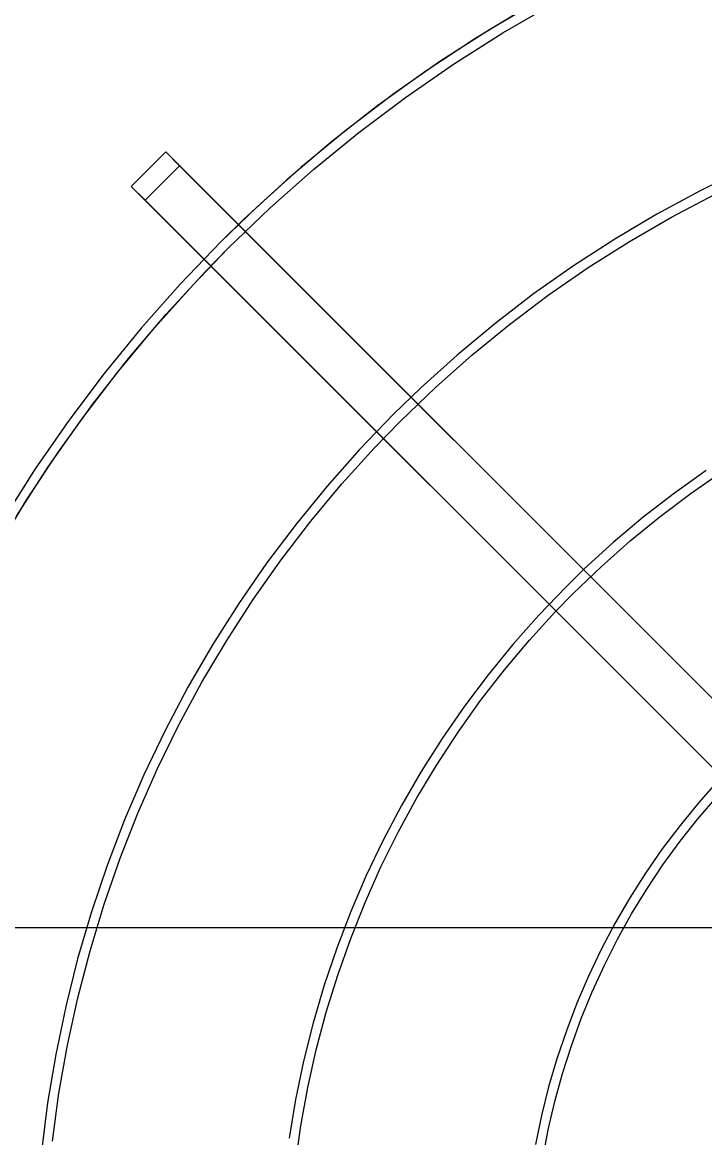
# Model space of a CAD drawing. Header units: millimetres. Extents: x -22227 to 20164, y 15335 to 61747.
# Drawn here: x -8071.9 to -7932.1, y 59476.1 to 59704.7 of the extents above; entities that cross this region are included whole.
import ezdxf

# ---------------------------------------------------------------- set-up
doc = ezdxf.new("R2010")
doc.units = ezdxf.units.MM
for name, color, linetype, lineweight in [('A-ANNO-DIMS', 7, 'Continuous', 9), ('A-ANNO-DIMS-170', 7, 'Continuous', 9), ('M-EQPM', 7, 'Continuous', 5)]:
    doc.layers.add(name, color=color, linetype=linetype, lineweight=lineweight)
doc.styles.add('Arial_2', font='arial.ttf', dxfattribs={"width": 0.8, "height": 340})
doc.dimstyles.new('AK_DIM_2_0_Arial', dxfattribs={"dimscale": 304.8, "dimtxt": 346.888196, "dimasz": 0.278871, "dimexe": 0.557743, "dimexo": 0.557743, "dimgap": 0.055774, "dimtad": 1, "dimdec": 0, "dimzin": 0, "dimdsep": 46, "dimtxsty": 'Arial_2', "dimblk1": 'OBLIQUE', "dimblk2": 'OBLIQUE', "dimsah": 1, "dimcen": 0.09, "dimadec": 0, "dimazin": 0, "dimtfac": 1, "dimtdec": 4, "dimtix": 1, "dimtmove": 0, "dimatfit": 3, "dimfxl": 1, "dimtvp": 1, "dimtolj": 1, "dimtzin": 0, "dimarcsym": 2})

# ---------------------------------------------------------------- blocks, each defined once
blk = doc.blocks.new('DanNong_VRV_1 QUẠT - OD-A-12_1-2147179-MẶT BẰNG BỐ TRÍ THIẾT BỊ')
at = {"layer": 'M-EQPM'}
for p, q in [((-178.72, 412.38), (-171.65, 419.45)), ((-171.65, 419.45), (-178.72, 412.38)), ((-171.65, 419.45), (20.68, 227.11)), ((-168.82, 416.62), (-171.65, 419.45)), ((-168.82, 416.62), (-175.9, 409.55)), ((-168.82, 416.62), (-175.9, 409.55)), ((20.68, 227.11), (-168.82, 416.62)), ((-178.72, 412.38), (-175.9, 409.55)), ((13.61, 220.04), (-178.72, 412.38)), ((-175.9, 409.55), (13.61, 220.04))]:
    blk.add_line(p, q, dxfattribs=at)
at = {"layer": 'M-EQPM', "flags": 128}
for points in [[(-98.05, 448.87), (-108.36, 442.64), (-118.4, 436), (-128.17, 428.97), (-137.66, 421.55), (-146.83, 413.76), (-155.69, 405.61), (-160.34, 401.06)], [(-98.05, 448.87), (-108.36, 442.64), (-118.4, 436), (-128.17, 428.97), (-137.66, 421.55), (-146.83, 413.76), (-155.69, 405.61), (-160.34, 401.06)], [(-94.76, 450.74), (-105.14, 444.64), (-115.27, 438.13), (-125.13, 431.22), (-134.7, 423.93), (-143.98, 416.25), (-152.94, 408.21), (-160.34, 401.06)], [(-158.92, 399.65), (-150.3, 407.93), (-141.35, 415.87), (-132.09, 423.44), (-122.54, 430.63), (-112.71, 437.44), (-102.61, 443.84), (-92.26, 449.84)], [(-158.92, 399.65), (-150.3, 407.93), (-141.35, 415.87), (-132.09, 423.44), (-122.54, 430.63), (-112.71, 437.44), (-102.61, 443.84), (-92.26, 449.84)], [(-158.92, 399.65), (-150.3, 407.93), (-141.35, 415.87), (-132.09, 423.44), (-122.54, 430.63), (-112.71, 437.44), (-102.61, 443.84), (-92.26, 449.84)], [(83.91, 437.25), (73.93, 438.31), (63.91, 438.96), (53.87, 439.22), (43.84, 439.07), (33.81, 438.53), (23.82, 437.58), (13.87, 436.23), (3.98, 434.49), (-5.83, 432.35), (-15.54, 429.82), (-25.15, 426.91), (-34.63, 423.61), (-43.98, 419.94), (-53.17, 415.9), (-62.19, 411.49), (-71.02, 406.72), (-79.66, 401.61), (-88.09, 396.15), (-96.29, 390.37), (-104.26, 384.25), (-111.97, 377.83), (-119.42, 371.1), (-124.98, 365.71)], [(-123.57, 364.29), (-116.39, 371.19), (-108.94, 377.8), (-101.23, 384.1), (-93.27, 390.09), (-85.08, 395.76), (-76.67, 401.1), (-68.05, 406.09), (-59.25, 410.74), (-50.26, 415.03), (-41.11, 418.96), (-31.8, 422.52), (-22.37, 425.7), (-12.81, 428.5), (-3.15, 430.92), (6.6, 432.96), (16.42, 434.6), (26.3, 435.84), (36.23, 436.69), (46.18, 437.14), (56.14, 437.2), (66.09, 436.85), (76.02, 436.11), (85.91, 434.97)], [(-160.34, 401.06), (-168.68, 392.38), (-176.67, 383.37), (-184.29, 374.05), (-191.53, 364.43), (-198.38, 354.53), (-204.83, 344.37)], [(-160.34, 401.06), (-168.68, 392.38), (-176.67, 383.37), (-184.29, 374.05), (-191.53, 364.43), (-198.38, 354.53), (-204.83, 344.37)], [(-160.34, 401.06), (-168.68, 392.38), (-176.67, 383.37), (-184.29, 374.05), (-191.53, 364.43), (-198.38, 354.53), (-204.83, 344.37)], [(-206.41, 337.78), (-200.22, 348.01), (-193.63, 357.99), (-186.65, 367.7), (-179.28, 377.12), (-171.54, 386.23), (-163.44, 395.03), (-158.92, 399.65)], [(-206.41, 337.78), (-200.22, 348.01), (-193.63, 357.99), (-186.65, 367.7), (-179.28, 377.12), (-171.54, 386.23), (-163.44, 395.03), (-158.92, 399.65)], [(-202.2, 344.84), (-195.73, 354.9), (-188.87, 364.7), (-181.62, 374.21), (-173.99, 383.42), (-166, 392.32), (-158.92, 399.65)], [(-60.91, 354.17), (-67.45, 349.51), (-73.81, 344.58), (-79.96, 339.4), (-85.9, 333.99), (-89.63, 330.35)], [(-88.21, 328.94), (-82.47, 334.45), (-76.52, 339.73), (-70.36, 344.77), (-64, 349.56), (-57.45, 354.09), (-50.73, 358.35), (-43.85, 362.34), (-36.81, 366.06), (-29.62, 369.49), (-22.31, 372.63), (-14.88, 375.47), (-7.33, 378.01), (0.3, 380.26), (8.02, 382.19), (15.82, 383.81), (23.67, 385.12), (31.56, 386.12), (39.5, 386.8), (47.45, 387.16), (55.41, 387.2), (63.36, 386.93), (71.3, 386.33), (79.2, 385.42)], [(-124.98, 365.71), (-131.94, 358.47), (-138.6, 350.96), (-144.95, 343.18), (-150.99, 335.16), (-156.71, 326.91), (-162.09, 318.43), (-167.12, 309.75), (-171.8, 300.87), (-176.13, 291.81), (-180.09, 282.58), (-183.68, 273.2), (-186.89, 263.69), (-189.71, 254.06), (-192.15, 244.32), (-194.2, 234.49), (-195.85, 224.59), (-197.11, 214.63)], [(-194.86, 216.72), (-193.53, 226.59), (-191.8, 236.39), (-189.67, 246.12), (-187.17, 255.76), (-184.27, 265.29), (-181, 274.7), (-177.36, 283.97), (-173.34, 293.08), (-168.97, 302.03), (-164.24, 310.8), (-159.17, 319.36), (-153.75, 327.72), (-148.01, 335.86), (-141.95, 343.76), (-135.57, 351.41), (-128.89, 358.8), (-123.57, 364.29)], [(-89.63, 330.35), (-95.2, 324.55), (-100.53, 318.54), (-105.62, 312.31), (-110.46, 305.89), (-115.03, 299.28), (-119.34, 292.49), (-123.37, 285.54), (-127.12, 278.43), (-130.59, 271.17), (-133.76, 263.78), (-136.63, 256.28), (-139.2, 248.66), (-141.46, 240.94), (-143.42, 233.14), (-145.06, 225.27), (-146.38, 217.34)], [(-145.08, 211.99), (-143.97, 219.87), (-142.54, 227.71), (-140.81, 235.47), (-138.76, 243.17), (-136.41, 250.77), (-133.76, 258.27), (-130.81, 265.67), (-127.57, 272.94), (-124.04, 280.07), (-120.22, 287.06), (-116.13, 293.88), (-111.77, 300.54), (-107.15, 307.02), (-102.27, 313.31), (-97.14, 319.4), (-91.78, 325.28), (-88.21, 328.94)], [(-54.27, 295), (-58.46, 290.64), (-62.46, 286.12), (-66.29, 281.45), (-69.92, 276.62), (-73.36, 271.65), (-76.59, 266.56), (-79.62, 261.33), (-82.44, 255.99), (-85.04, 250.54), (-87.42, 244.99), (-89.58, 239.35), (-91.51, 233.62), (-93.21, 227.83), (-94.68, 221.97), (-95.91, 216.06)], [(-94.4, 213.16), (-93.28, 219.02), (-91.94, 224.82), (-90.36, 230.57), (-88.55, 236.25), (-86.52, 241.85), (-84.26, 247.36), (-81.79, 252.79), (-79.1, 258.1), (-76.2, 263.31), (-73.09, 268.4), (-69.78, 273.36), (-66.28, 278.18), (-62.59, 282.86), (-58.71, 287.38), (-54.66, 291.75), (-52.86, 293.58)]]:
    blk.add_lwpolyline(points, dxfattribs=at)
blk = doc.blocks.new('DanNong_VRV_1 QUẠT - OD-A-12_1-V175-MẶT BẰNG BỐ TRÍ THIẾT BỊ')
at = {"layer": 'M-EQPM'}
for p, q in [((-178.72, 412.38), (-171.65, 419.45)), ((-171.65, 419.45), (-178.72, 412.38)), ((-178.72, 412.38), (-171.65, 419.45)), ((-171.65, 419.45), (-178.72, 412.38)), ((-171.65, 419.45), (20.68, 227.11)), ((-168.82, 416.62), (-171.65, 419.45)), ((-171.65, 419.45), (20.68, 227.11)), ((-168.82, 416.62), (-171.65, 419.45)), ((-168.82, 416.62), (-175.9, 409.55)), ((-168.82, 416.62), (-175.9, 409.55)), ((-168.82, 416.62), (-175.9, 409.55)), ((-168.82, 416.62), (-175.9, 409.55)), ((20.68, 227.11), (-168.82, 416.62)), ((20.68, 227.11), (-168.82, 416.62)), ((-178.72, 412.38), (-175.9, 409.55)), ((13.61, 220.04), (-178.72, 412.38)), ((-178.72, 412.38), (-175.9, 409.55)), ((13.61, 220.04), (-178.72, 412.38)), ((-175.9, 409.55), (13.61, 220.04)), ((-175.9, 409.55), (13.61, 220.04))]:
    blk.add_line(p, q, dxfattribs=at)
at = {"layer": 'M-EQPM', "flags": 128}
for points in [[(-98.05, 448.87), (-108.36, 442.64), (-118.4, 436), (-128.17, 428.97), (-137.66, 421.55), (-146.83, 413.76), (-155.69, 405.61), (-160.34, 401.06)], [(-98.05, 448.87), (-108.36, 442.64), (-118.4, 436), (-128.17, 428.97), (-137.66, 421.55), (-146.83, 413.76), (-155.69, 405.61), (-160.34, 401.06)], [(-98.05, 448.87), (-108.36, 442.64), (-118.4, 436), (-128.17, 428.97), (-137.66, 421.55), (-146.83, 413.76), (-155.69, 405.61), (-160.34, 401.06)], [(-98.05, 448.87), (-108.36, 442.64), (-118.4, 436), (-128.17, 428.97), (-137.66, 421.55), (-146.83, 413.76), (-155.69, 405.61), (-160.34, 401.06)], [(-94.76, 450.74), (-105.14, 444.64), (-115.27, 438.13), (-125.13, 431.22), (-134.7, 423.93), (-143.98, 416.25), (-152.94, 408.21), (-160.34, 401.06)], [(-94.76, 450.74), (-105.14, 444.64), (-115.27, 438.13), (-125.13, 431.22), (-134.7, 423.93), (-143.98, 416.25), (-152.94, 408.21), (-160.34, 401.06)], [(-158.92, 399.65), (-150.3, 407.93), (-141.35, 415.87), (-132.09, 423.44), (-122.54, 430.63), (-112.71, 437.44), (-102.61, 443.84), (-92.26, 449.84)], [(-158.92, 399.65), (-150.3, 407.93), (-141.35, 415.87), (-132.09, 423.44), (-122.54, 430.63), (-112.71, 437.44), (-102.61, 443.84), (-92.26, 449.84)], [(-158.92, 399.65), (-150.3, 407.93), (-141.35, 415.87), (-132.09, 423.44), (-122.54, 430.63), (-112.71, 437.44), (-102.61, 443.84), (-92.26, 449.84)], [(-158.92, 399.65), (-150.3, 407.93), (-141.35, 415.87), (-132.09, 423.44), (-122.54, 430.63), (-112.71, 437.44), (-102.61, 443.84), (-92.26, 449.84)], [(-158.92, 399.65), (-150.3, 407.93), (-141.35, 415.87), (-132.09, 423.44), (-122.54, 430.63), (-112.71, 437.44), (-102.61, 443.84), (-92.26, 449.84)], [(-158.92, 399.65), (-150.3, 407.93), (-141.35, 415.87), (-132.09, 423.44), (-122.54, 430.63), (-112.71, 437.44), (-102.61, 443.84), (-92.26, 449.84)], [(83.91, 437.25), (73.93, 438.31), (63.91, 438.96), (53.87, 439.22), (43.84, 439.07), (33.81, 438.53), (23.82, 437.58), (13.87, 436.23), (3.98, 434.49), (-5.83, 432.35), (-15.54, 429.82), (-25.15, 426.91), (-34.63, 423.61), (-43.98, 419.94), (-53.17, 415.9), (-62.19, 411.49), (-71.02, 406.72), (-79.66, 401.61), (-88.09, 396.15), (-96.29, 390.37), (-104.26, 384.25), (-111.97, 377.83), (-119.42, 371.1), (-124.98, 365.71)], [(83.91, 437.25), (73.93, 438.31), (63.91, 438.96), (53.87, 439.22), (43.84, 439.07), (33.81, 438.53), (23.82, 437.58), (13.87, 436.23), (3.98, 434.49), (-5.83, 432.35), (-15.54, 429.82), (-25.15, 426.91), (-34.63, 423.61), (-43.98, 419.94), (-53.17, 415.9), (-62.19, 411.49), (-71.02, 406.72), (-79.66, 401.61), (-88.09, 396.15), (-96.29, 390.37), (-104.26, 384.25), (-111.97, 377.83), (-119.42, 371.1), (-124.98, 365.71)], [(-123.57, 364.29), (-116.39, 371.19), (-108.94, 377.8), (-101.23, 384.1), (-93.27, 390.09), (-85.08, 395.76), (-76.67, 401.1), (-68.05, 406.09), (-59.25, 410.74), (-50.26, 415.03), (-41.11, 418.96), (-31.8, 422.52), (-22.37, 425.7), (-12.81, 428.5), (-3.15, 430.92), (6.6, 432.96), (16.42, 434.6), (26.3, 435.84), (36.23, 436.69), (46.18, 437.14), (56.14, 437.2), (66.09, 436.85), (76.02, 436.11), (85.91, 434.97)], [(-123.57, 364.29), (-116.39, 371.19), (-108.94, 377.8), (-101.23, 384.1), (-93.27, 390.09), (-85.08, 395.76), (-76.67, 401.1), (-68.05, 406.09), (-59.25, 410.74), (-50.26, 415.03), (-41.11, 418.96), (-31.8, 422.52), (-22.37, 425.7), (-12.81, 428.5), (-3.15, 430.92), (6.6, 432.96), (16.42, 434.6), (26.3, 435.84), (36.23, 436.69), (46.18, 437.14), (56.14, 437.2), (66.09, 436.85), (76.02, 436.11), (85.91, 434.97)], [(-160.34, 401.06), (-168.68, 392.38), (-176.67, 383.37), (-184.29, 374.05), (-191.53, 364.43), (-198.38, 354.53), (-204.83, 344.37)], [(-160.34, 401.06), (-168.68, 392.38), (-176.67, 383.37), (-184.29, 374.05), (-191.53, 364.43), (-198.38, 354.53), (-204.83, 344.37)], [(-160.34, 401.06), (-168.68, 392.38), (-176.67, 383.37), (-184.29, 374.05), (-191.53, 364.43), (-198.38, 354.53), (-204.83, 344.37)], [(-160.34, 401.06), (-168.68, 392.38), (-176.67, 383.37), (-184.29, 374.05), (-191.53, 364.43), (-198.38, 354.53), (-204.83, 344.37)], [(-160.34, 401.06), (-168.68, 392.38), (-176.67, 383.37), (-184.29, 374.05), (-191.53, 364.43), (-198.38, 354.53), (-204.83, 344.37)], [(-160.34, 401.06), (-168.68, 392.38), (-176.67, 383.37), (-184.29, 374.05), (-191.53, 364.43), (-198.38, 354.53), (-204.83, 344.37)], [(-206.41, 337.78), (-200.22, 348.01), (-193.63, 357.99), (-186.65, 367.7), (-179.28, 377.12), (-171.54, 386.23), (-163.44, 395.03), (-158.92, 399.65)], [(-206.41, 337.78), (-200.22, 348.01), (-193.63, 357.99), (-186.65, 367.7), (-179.28, 377.12), (-171.54, 386.23), (-163.44, 395.03), (-158.92, 399.65)], [(-206.41, 337.78), (-200.22, 348.01), (-193.63, 357.99), (-186.65, 367.7), (-179.28, 377.12), (-171.54, 386.23), (-163.44, 395.03), (-158.92, 399.65)], [(-206.41, 337.78), (-200.22, 348.01), (-193.63, 357.99), (-186.65, 367.7), (-179.28, 377.12), (-171.54, 386.23), (-163.44, 395.03), (-158.92, 399.65)], [(-202.2, 344.84), (-195.73, 354.9), (-188.87, 364.7), (-181.62, 374.21), (-173.99, 383.42), (-166, 392.32), (-158.92, 399.65)], [(-202.2, 344.84), (-195.73, 354.9), (-188.87, 364.7), (-181.62, 374.21), (-173.99, 383.42), (-166, 392.32), (-158.92, 399.65)], [(-60.91, 354.17), (-67.45, 349.51), (-73.81, 344.58), (-79.96, 339.4), (-85.9, 333.99), (-89.63, 330.35)], [(-60.91, 354.17), (-67.45, 349.51), (-73.81, 344.58), (-79.96, 339.4), (-85.9, 333.99), (-89.63, 330.35)], [(-88.21, 328.94), (-82.47, 334.45), (-76.52, 339.73), (-70.36, 344.77), (-64, 349.56), (-57.45, 354.09), (-50.73, 358.35), (-43.85, 362.34), (-36.81, 366.06), (-29.62, 369.49), (-22.31, 372.63), (-14.88, 375.47), (-7.33, 378.01), (0.3, 380.26), (8.02, 382.19), (15.82, 383.81), (23.67, 385.12), (31.56, 386.12), (39.5, 386.8), (47.45, 387.16), (55.41, 387.2), (63.36, 386.93), (71.3, 386.33), (79.2, 385.42)], [(-88.21, 328.94), (-82.47, 334.45), (-76.52, 339.73), (-70.36, 344.77), (-64, 349.56), (-57.45, 354.09), (-50.73, 358.35), (-43.85, 362.34), (-36.81, 366.06), (-29.62, 369.49), (-22.31, 372.63), (-14.88, 375.47), (-7.33, 378.01), (0.3, 380.26), (8.02, 382.19), (15.82, 383.81), (23.67, 385.12), (31.56, 386.12), (39.5, 386.8), (47.45, 387.16), (55.41, 387.2), (63.36, 386.93), (71.3, 386.33), (79.2, 385.42)], [(-124.98, 365.71), (-131.94, 358.47), (-138.6, 350.96), (-144.95, 343.18), (-150.99, 335.16), (-156.71, 326.91), (-162.09, 318.43), (-167.12, 309.75), (-171.8, 300.87), (-176.13, 291.81), (-180.09, 282.58), (-183.68, 273.2), (-186.89, 263.69), (-189.71, 254.06), (-192.15, 244.32), (-194.2, 234.49), (-195.85, 224.59), (-197.11, 214.63)], [(-124.98, 365.71), (-131.94, 358.47), (-138.6, 350.96), (-144.95, 343.18), (-150.99, 335.16), (-156.71, 326.91), (-162.09, 318.43), (-167.12, 309.75), (-171.8, 300.87), (-176.13, 291.81), (-180.09, 282.58), (-183.68, 273.2), (-186.89, 263.69), (-189.71, 254.06), (-192.15, 244.32), (-194.2, 234.49), (-195.85, 224.59), (-197.11, 214.63)], [(-194.86, 216.72), (-193.53, 226.59), (-191.8, 236.39), (-189.67, 246.12), (-187.17, 255.76), (-184.27, 265.29), (-181, 274.7), (-177.36, 283.97), (-173.34, 293.08), (-168.97, 302.03), (-164.24, 310.8), (-159.17, 319.36), (-153.75, 327.72), (-148.01, 335.86), (-141.95, 343.76), (-135.57, 351.41), (-128.89, 358.8), (-123.57, 364.29)], [(-194.86, 216.72), (-193.53, 226.59), (-191.8, 236.39), (-189.67, 246.12), (-187.17, 255.76), (-184.27, 265.29), (-181, 274.7), (-177.36, 283.97), (-173.34, 293.08), (-168.97, 302.03), (-164.24, 310.8), (-159.17, 319.36), (-153.75, 327.72), (-148.01, 335.86), (-141.95, 343.76), (-135.57, 351.41), (-128.89, 358.8), (-123.57, 364.29)], [(-89.63, 330.35), (-95.2, 324.55), (-100.53, 318.54), (-105.62, 312.31), (-110.46, 305.89), (-115.03, 299.28), (-119.34, 292.49), (-123.37, 285.54), (-127.12, 278.43), (-130.59, 271.17), (-133.76, 263.78), (-136.63, 256.28), (-139.2, 248.66), (-141.46, 240.94), (-143.42, 233.14), (-145.06, 225.27), (-146.38, 217.34)], [(-89.63, 330.35), (-95.2, 324.55), (-100.53, 318.54), (-105.62, 312.31), (-110.46, 305.89), (-115.03, 299.28), (-119.34, 292.49), (-123.37, 285.54), (-127.12, 278.43), (-130.59, 271.17), (-133.76, 263.78), (-136.63, 256.28), (-139.2, 248.66), (-141.46, 240.94), (-143.42, 233.14), (-145.06, 225.27), (-146.38, 217.34)], [(-145.08, 211.99), (-143.97, 219.87), (-142.54, 227.71), (-140.81, 235.47), (-138.76, 243.17), (-136.41, 250.77), (-133.76, 258.27), (-130.81, 265.67), (-127.57, 272.94), (-124.04, 280.07), (-120.22, 287.06), (-116.13, 293.88), (-111.77, 300.54), (-107.15, 307.02), (-102.27, 313.31), (-97.14, 319.4), (-91.78, 325.28), (-88.21, 328.94)], [(-145.08, 211.99), (-143.97, 219.87), (-142.54, 227.71), (-140.81, 235.47), (-138.76, 243.17), (-136.41, 250.77), (-133.76, 258.27), (-130.81, 265.67), (-127.57, 272.94), (-124.04, 280.07), (-120.22, 287.06), (-116.13, 293.88), (-111.77, 300.54), (-107.15, 307.02), (-102.27, 313.31), (-97.14, 319.4), (-91.78, 325.28), (-88.21, 328.94)], [(-54.27, 295), (-58.46, 290.64), (-62.46, 286.12), (-66.29, 281.45), (-69.92, 276.62), (-73.36, 271.65), (-76.59, 266.56), (-79.62, 261.33), (-82.44, 255.99), (-85.04, 250.54), (-87.42, 244.99), (-89.58, 239.35), (-91.51, 233.62), (-93.21, 227.83), (-94.68, 221.97), (-95.91, 216.06)], [(-54.27, 295), (-58.46, 290.64), (-62.46, 286.12), (-66.29, 281.45), (-69.92, 276.62), (-73.36, 271.65), (-76.59, 266.56), (-79.62, 261.33), (-82.44, 255.99), (-85.04, 250.54), (-87.42, 244.99), (-89.58, 239.35), (-91.51, 233.62), (-93.21, 227.83), (-94.68, 221.97), (-95.91, 216.06)], [(-94.4, 213.16), (-93.28, 219.02), (-91.94, 224.82), (-90.36, 230.57), (-88.55, 236.25), (-86.52, 241.85), (-84.26, 247.36), (-81.79, 252.79), (-79.1, 258.1), (-76.2, 263.31), (-73.09, 268.4), (-69.78, 273.36), (-66.28, 278.18), (-62.59, 282.86), (-58.71, 287.38), (-54.66, 291.75), (-52.86, 293.58)], [(-94.4, 213.16), (-93.28, 219.02), (-91.94, 224.82), (-90.36, 230.57), (-88.55, 236.25), (-86.52, 241.85), (-84.26, 247.36), (-81.79, 252.79), (-79.1, 258.1), (-76.2, 263.31), (-73.09, 268.4), (-69.78, 273.36), (-66.28, 278.18), (-62.59, 282.86), (-58.71, 287.38), (-54.66, 291.75), (-52.86, 293.58)]]:
    blk.add_lwpolyline(points, dxfattribs=at)
blk = doc.blocks.new('DanNong_VRV_1 QUẠT - OD-A-12_1-V180-MẶT BẰNG BỐ TRÍ THIẾT BỊ')
at = {"layer": 'M-EQPM'}
for p, q in [((-178.72, 412.38), (-171.65, 419.45)), ((-171.65, 419.45), (-178.72, 412.38)), ((-178.72, 412.38), (-171.65, 419.45)), ((-171.65, 419.45), (-178.72, 412.38)), ((-171.65, 419.45), (20.68, 227.11)), ((-168.82, 416.62), (-171.65, 419.45)), ((-171.65, 419.45), (20.68, 227.11)), ((-168.82, 416.62), (-171.65, 419.45)), ((-168.82, 416.62), (-175.9, 409.55)), ((-168.82, 416.62), (-175.9, 409.55)), ((-168.82, 416.62), (-175.9, 409.55)), ((-168.82, 416.62), (-175.9, 409.55)), ((20.68, 227.11), (-168.82, 416.62)), ((20.68, 227.11), (-168.82, 416.62)), ((-178.72, 412.38), (-175.9, 409.55)), ((13.61, 220.04), (-178.72, 412.38)), ((-178.72, 412.38), (-175.9, 409.55)), ((13.61, 220.04), (-178.72, 412.38)), ((-175.9, 409.55), (13.61, 220.04)), ((-175.9, 409.55), (13.61, 220.04))]:
    blk.add_line(p, q, dxfattribs=at)
at = {"layer": 'M-EQPM', "flags": 128}
for points in [[(-98.05, 448.87), (-108.36, 442.64), (-118.4, 436), (-128.17, 428.97), (-137.66, 421.55), (-146.83, 413.76), (-155.69, 405.61), (-160.34, 401.06)], [(-98.05, 448.87), (-108.36, 442.64), (-118.4, 436), (-128.17, 428.97), (-137.66, 421.55), (-146.83, 413.76), (-155.69, 405.61), (-160.34, 401.06)], [(-98.05, 448.87), (-108.36, 442.64), (-118.4, 436), (-128.17, 428.97), (-137.66, 421.55), (-146.83, 413.76), (-155.69, 405.61), (-160.34, 401.06)], [(-98.05, 448.87), (-108.36, 442.64), (-118.4, 436), (-128.17, 428.97), (-137.66, 421.55), (-146.83, 413.76), (-155.69, 405.61), (-160.34, 401.06)], [(-94.76, 450.74), (-105.14, 444.64), (-115.27, 438.13), (-125.13, 431.22), (-134.7, 423.93), (-143.98, 416.25), (-152.94, 408.21), (-160.34, 401.06)], [(-94.76, 450.74), (-105.14, 444.64), (-115.27, 438.13), (-125.13, 431.22), (-134.7, 423.93), (-143.98, 416.25), (-152.94, 408.21), (-160.34, 401.06)], [(-158.92, 399.65), (-150.3, 407.93), (-141.35, 415.87), (-132.09, 423.44), (-122.54, 430.63), (-112.71, 437.44), (-102.61, 443.84), (-92.26, 449.84)], [(-158.92, 399.65), (-150.3, 407.93), (-141.35, 415.87), (-132.09, 423.44), (-122.54, 430.63), (-112.71, 437.44), (-102.61, 443.84), (-92.26, 449.84)], [(-158.92, 399.65), (-150.3, 407.93), (-141.35, 415.87), (-132.09, 423.44), (-122.54, 430.63), (-112.71, 437.44), (-102.61, 443.84), (-92.26, 449.84)], [(-158.92, 399.65), (-150.3, 407.93), (-141.35, 415.87), (-132.09, 423.44), (-122.54, 430.63), (-112.71, 437.44), (-102.61, 443.84), (-92.26, 449.84)], [(-158.92, 399.65), (-150.3, 407.93), (-141.35, 415.87), (-132.09, 423.44), (-122.54, 430.63), (-112.71, 437.44), (-102.61, 443.84), (-92.26, 449.84)], [(-158.92, 399.65), (-150.3, 407.93), (-141.35, 415.87), (-132.09, 423.44), (-122.54, 430.63), (-112.71, 437.44), (-102.61, 443.84), (-92.26, 449.84)], [(83.91, 437.25), (73.93, 438.31), (63.91, 438.96), (53.87, 439.22), (43.84, 439.07), (33.81, 438.53), (23.82, 437.58), (13.87, 436.23), (3.98, 434.49), (-5.83, 432.35), (-15.54, 429.82), (-25.15, 426.91), (-34.63, 423.61), (-43.98, 419.94), (-53.17, 415.9), (-62.19, 411.49), (-71.02, 406.72), (-79.66, 401.61), (-88.09, 396.15), (-96.29, 390.37), (-104.26, 384.25), (-111.97, 377.83), (-119.42, 371.1), (-124.98, 365.71)], [(83.91, 437.25), (73.93, 438.31), (63.91, 438.96), (53.87, 439.22), (43.84, 439.07), (33.81, 438.53), (23.82, 437.58), (13.87, 436.23), (3.98, 434.49), (-5.83, 432.35), (-15.54, 429.82), (-25.15, 426.91), (-34.63, 423.61), (-43.98, 419.94), (-53.17, 415.9), (-62.19, 411.49), (-71.02, 406.72), (-79.66, 401.61), (-88.09, 396.15), (-96.29, 390.37), (-104.26, 384.25), (-111.97, 377.83), (-119.42, 371.1), (-124.98, 365.71)], [(-123.57, 364.29), (-116.39, 371.19), (-108.94, 377.8), (-101.23, 384.1), (-93.27, 390.09), (-85.08, 395.76), (-76.67, 401.1), (-68.05, 406.09), (-59.25, 410.74), (-50.26, 415.03), (-41.11, 418.96), (-31.8, 422.52), (-22.37, 425.7), (-12.81, 428.5), (-3.15, 430.92), (6.6, 432.96), (16.42, 434.6), (26.3, 435.84), (36.23, 436.69), (46.18, 437.14), (56.14, 437.2), (66.09, 436.85), (76.02, 436.11), (85.91, 434.97)], [(-123.57, 364.29), (-116.39, 371.19), (-108.94, 377.8), (-101.23, 384.1), (-93.27, 390.09), (-85.08, 395.76), (-76.67, 401.1), (-68.05, 406.09), (-59.25, 410.74), (-50.26, 415.03), (-41.11, 418.96), (-31.8, 422.52), (-22.37, 425.7), (-12.81, 428.5), (-3.15, 430.92), (6.6, 432.96), (16.42, 434.6), (26.3, 435.84), (36.23, 436.69), (46.18, 437.14), (56.14, 437.2), (66.09, 436.85), (76.02, 436.11), (85.91, 434.97)], [(-160.34, 401.06), (-168.68, 392.38), (-176.67, 383.37), (-184.29, 374.05), (-191.53, 364.43), (-198.38, 354.53), (-204.83, 344.37)], [(-160.34, 401.06), (-168.68, 392.38), (-176.67, 383.37), (-184.29, 374.05), (-191.53, 364.43), (-198.38, 354.53), (-204.83, 344.37)], [(-160.34, 401.06), (-168.68, 392.38), (-176.67, 383.37), (-184.29, 374.05), (-191.53, 364.43), (-198.38, 354.53), (-204.83, 344.37)], [(-160.34, 401.06), (-168.68, 392.38), (-176.67, 383.37), (-184.29, 374.05), (-191.53, 364.43), (-198.38, 354.53), (-204.83, 344.37)], [(-160.34, 401.06), (-168.68, 392.38), (-176.67, 383.37), (-184.29, 374.05), (-191.53, 364.43), (-198.38, 354.53), (-204.83, 344.37)], [(-160.34, 401.06), (-168.68, 392.38), (-176.67, 383.37), (-184.29, 374.05), (-191.53, 364.43), (-198.38, 354.53), (-204.83, 344.37)], [(-206.41, 337.78), (-200.22, 348.01), (-193.63, 357.99), (-186.65, 367.7), (-179.28, 377.12), (-171.54, 386.23), (-163.44, 395.03), (-158.92, 399.65)], [(-206.41, 337.78), (-200.22, 348.01), (-193.63, 357.99), (-186.65, 367.7), (-179.28, 377.12), (-171.54, 386.23), (-163.44, 395.03), (-158.92, 399.65)], [(-206.41, 337.78), (-200.22, 348.01), (-193.63, 357.99), (-186.65, 367.7), (-179.28, 377.12), (-171.54, 386.23), (-163.44, 395.03), (-158.92, 399.65)], [(-206.41, 337.78), (-200.22, 348.01), (-193.63, 357.99), (-186.65, 367.7), (-179.28, 377.12), (-171.54, 386.23), (-163.44, 395.03), (-158.92, 399.65)], [(-202.2, 344.84), (-195.73, 354.9), (-188.87, 364.7), (-181.62, 374.21), (-173.99, 383.42), (-166, 392.32), (-158.92, 399.65)], [(-202.2, 344.84), (-195.73, 354.9), (-188.87, 364.7), (-181.62, 374.21), (-173.99, 383.42), (-166, 392.32), (-158.92, 399.65)], [(-60.91, 354.17), (-67.45, 349.51), (-73.81, 344.58), (-79.96, 339.4), (-85.9, 333.99), (-89.63, 330.35)], [(-60.91, 354.17), (-67.45, 349.51), (-73.81, 344.58), (-79.96, 339.4), (-85.9, 333.99), (-89.63, 330.35)], [(-88.21, 328.94), (-82.47, 334.45), (-76.52, 339.73), (-70.36, 344.77), (-64, 349.56), (-57.45, 354.09), (-50.73, 358.35), (-43.85, 362.34), (-36.81, 366.06), (-29.62, 369.49), (-22.31, 372.63), (-14.88, 375.47), (-7.33, 378.01), (0.3, 380.26), (8.02, 382.19), (15.82, 383.81), (23.67, 385.12), (31.56, 386.12), (39.5, 386.8), (47.45, 387.16), (55.41, 387.2), (63.36, 386.93), (71.3, 386.33), (79.2, 385.42)], [(-88.21, 328.94), (-82.47, 334.45), (-76.52, 339.73), (-70.36, 344.77), (-64, 349.56), (-57.45, 354.09), (-50.73, 358.35), (-43.85, 362.34), (-36.81, 366.06), (-29.62, 369.49), (-22.31, 372.63), (-14.88, 375.47), (-7.33, 378.01), (0.3, 380.26), (8.02, 382.19), (15.82, 383.81), (23.67, 385.12), (31.56, 386.12), (39.5, 386.8), (47.45, 387.16), (55.41, 387.2), (63.36, 386.93), (71.3, 386.33), (79.2, 385.42)], [(-124.98, 365.71), (-131.94, 358.47), (-138.6, 350.96), (-144.95, 343.18), (-150.99, 335.16), (-156.71, 326.91), (-162.09, 318.43), (-167.12, 309.75), (-171.8, 300.87), (-176.13, 291.81), (-180.09, 282.58), (-183.68, 273.2), (-186.89, 263.69), (-189.71, 254.06), (-192.15, 244.32), (-194.2, 234.49), (-195.85, 224.59), (-197.11, 214.63)], [(-124.98, 365.71), (-131.94, 358.47), (-138.6, 350.96), (-144.95, 343.18), (-150.99, 335.16), (-156.71, 326.91), (-162.09, 318.43), (-167.12, 309.75), (-171.8, 300.87), (-176.13, 291.81), (-180.09, 282.58), (-183.68, 273.2), (-186.89, 263.69), (-189.71, 254.06), (-192.15, 244.32), (-194.2, 234.49), (-195.85, 224.59), (-197.11, 214.63)], [(-194.86, 216.72), (-193.53, 226.59), (-191.8, 236.39), (-189.67, 246.12), (-187.17, 255.76), (-184.27, 265.29), (-181, 274.7), (-177.36, 283.97), (-173.34, 293.08), (-168.97, 302.03), (-164.24, 310.8), (-159.17, 319.36), (-153.75, 327.72), (-148.01, 335.86), (-141.95, 343.76), (-135.57, 351.41), (-128.89, 358.8), (-123.57, 364.29)], [(-194.86, 216.72), (-193.53, 226.59), (-191.8, 236.39), (-189.67, 246.12), (-187.17, 255.76), (-184.27, 265.29), (-181, 274.7), (-177.36, 283.97), (-173.34, 293.08), (-168.97, 302.03), (-164.24, 310.8), (-159.17, 319.36), (-153.75, 327.72), (-148.01, 335.86), (-141.95, 343.76), (-135.57, 351.41), (-128.89, 358.8), (-123.57, 364.29)], [(-89.63, 330.35), (-95.2, 324.55), (-100.53, 318.54), (-105.62, 312.31), (-110.46, 305.89), (-115.03, 299.28), (-119.34, 292.49), (-123.37, 285.54), (-127.12, 278.43), (-130.59, 271.17), (-133.76, 263.78), (-136.63, 256.28), (-139.2, 248.66), (-141.46, 240.94), (-143.42, 233.14), (-145.06, 225.27), (-146.38, 217.34)], [(-89.63, 330.35), (-95.2, 324.55), (-100.53, 318.54), (-105.62, 312.31), (-110.46, 305.89), (-115.03, 299.28), (-119.34, 292.49), (-123.37, 285.54), (-127.12, 278.43), (-130.59, 271.17), (-133.76, 263.78), (-136.63, 256.28), (-139.2, 248.66), (-141.46, 240.94), (-143.42, 233.14), (-145.06, 225.27), (-146.38, 217.34)], [(-145.08, 211.99), (-143.97, 219.87), (-142.54, 227.71), (-140.81, 235.47), (-138.76, 243.17), (-136.41, 250.77), (-133.76, 258.27), (-130.81, 265.67), (-127.57, 272.94), (-124.04, 280.07), (-120.22, 287.06), (-116.13, 293.88), (-111.77, 300.54), (-107.15, 307.02), (-102.27, 313.31), (-97.14, 319.4), (-91.78, 325.28), (-88.21, 328.94)], [(-145.08, 211.99), (-143.97, 219.87), (-142.54, 227.71), (-140.81, 235.47), (-138.76, 243.17), (-136.41, 250.77), (-133.76, 258.27), (-130.81, 265.67), (-127.57, 272.94), (-124.04, 280.07), (-120.22, 287.06), (-116.13, 293.88), (-111.77, 300.54), (-107.15, 307.02), (-102.27, 313.31), (-97.14, 319.4), (-91.78, 325.28), (-88.21, 328.94)], [(-54.27, 295), (-58.46, 290.64), (-62.46, 286.12), (-66.29, 281.45), (-69.92, 276.62), (-73.36, 271.65), (-76.59, 266.56), (-79.62, 261.33), (-82.44, 255.99), (-85.04, 250.54), (-87.42, 244.99), (-89.58, 239.35), (-91.51, 233.62), (-93.21, 227.83), (-94.68, 221.97), (-95.91, 216.06)], [(-54.27, 295), (-58.46, 290.64), (-62.46, 286.12), (-66.29, 281.45), (-69.92, 276.62), (-73.36, 271.65), (-76.59, 266.56), (-79.62, 261.33), (-82.44, 255.99), (-85.04, 250.54), (-87.42, 244.99), (-89.58, 239.35), (-91.51, 233.62), (-93.21, 227.83), (-94.68, 221.97), (-95.91, 216.06)], [(-94.4, 213.16), (-93.28, 219.02), (-91.94, 224.82), (-90.36, 230.57), (-88.55, 236.25), (-86.52, 241.85), (-84.26, 247.36), (-81.79, 252.79), (-79.1, 258.1), (-76.2, 263.31), (-73.09, 268.4), (-69.78, 273.36), (-66.28, 278.18), (-62.59, 282.86), (-58.71, 287.38), (-54.66, 291.75), (-52.86, 293.58)], [(-94.4, 213.16), (-93.28, 219.02), (-91.94, 224.82), (-90.36, 230.57), (-88.55, 236.25), (-86.52, 241.85), (-84.26, 247.36), (-81.79, 252.79), (-79.1, 258.1), (-76.2, 263.31), (-73.09, 268.4), (-69.78, 273.36), (-66.28, 278.18), (-62.59, 282.86), (-58.71, 287.38), (-54.66, 291.75), (-52.86, 293.58)]]:
    blk.add_lwpolyline(points, dxfattribs=at)
blk = doc.blocks.new('AK-SGS-M3-Hrvt_rvt-1-MẶT BẰNG BỐ TRÍ THIẾT BỊ')
at = {"layer": 'M-EQPM', "lineweight": 9}
for name in ['DanNong_VRV_1 QUẠT - OD-A-12_1-2147179-MẶT BẰNG BỐ TRÍ THIẾT BỊ', 'DanNong_VRV_1 QUẠT - OD-A-12_1-V175-MẶT BẰNG BỐ TRÍ THIẾT BỊ', 'DanNong_VRV_1 QUẠT - OD-A-12_1-V180-MẶT BẰNG BỐ TRÍ THIẾT BỊ']:
    blk.add_blockref(name, (-7870.9, 59258.71), dxfattribs=at)
blk = doc.blocks.new('DIMBLOCK12-MẶT BẰNG BỐ TRÍ THIẾT BỊ')
at = {"layer": 'A-ANNO-DIMS-170'}
for p, q in [((-20048.59, 59519.25), (-20048.59, 59689.25)), ((10901.41, 59519.25), (10901.41, 59689.25)), ((-20048.59, 59519.25), (-20006.09, 59561.75)), ((10901.41, 59519.25), (10943.91, 59561.75)), ((-20048.59, 59519.25), (-20091.09, 59476.75)), ((-20048.59, 59519.25), (10901.41, 59519.25)), ((-20048.59, 59519.25), (-20048.59, 59409.35)), ((10901.41, 59519.25), (10858.91, 59476.75)), ((10901.41, 59519.25), (10901.41, 59409.35))]:
    blk.add_line(p, q, dxfattribs=at)
at = {"layer": 'A-ANNO-DIMS-170', "color": 0, "insert": (-5093.92, 59977.64), "char_height": 340, "width": 1248.7975, "attachment_point": 1, "line_spacing_factor": 0.941778, "style": 'Arial_2'}
blk.add_mtext('30950', dxfattribs=at)
blk = doc.blocks.new('_Oblique')
at = {"color": 0, "linetype": 'ByBlock', "lineweight": -2}
blk.add_line((-0.5, -0.5), (0.5, 0.5), dxfattribs=at)

msp = doc.modelspace()

# ---------------------------------------------------------------- block references
at = {"lineweight": 5}
msp.add_blockref('AK-SGS-M3-Hrvt_rvt-1-MẶT BẰNG BỐ TRÍ THIẾT BỊ', (0, 0), dxfattribs=at)

# ---------------------------------------------------------------- dimensions: what is measured, and where the dimension line sits
at = {"layer": 'A-ANNO-DIMS'}
dim = msp.add_linear_dim(base=(10901.41, 59519.25), p1=(-20048.59, 59579.35), p2=(10901.41, 59579.35), dimstyle='AK_DIM_2_0_Arial', override={"dimpost": '<>', "dimfxl": 30950}, dxfattribs=at)
dim.commit()
dim.dimension.update_dxf_attribs({"geometry": 'DIMBLOCK12-MẶT BẰNG BỐ TRÍ THIẾT BỊ', "text_midpoint": (-4573.59, 59709.96)})

doc.saveas('drawing.dxf')
